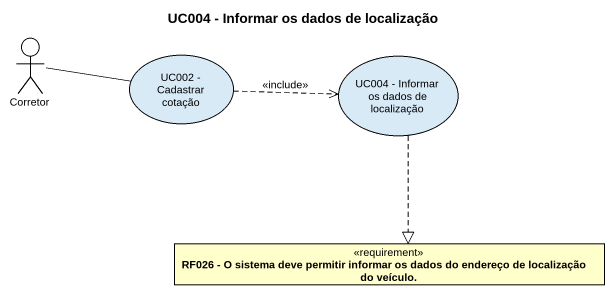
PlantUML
@startuml
title UC004 - Informar os dados de localização
allowmixing
hide circle
hide empty members
actor Corretor
usecase "UC002 - Cadastrar cotação" as UC002_Cadastrar_cotação
usecase "UC004 - Informar os dados de localização" as UC004_Informar_os_dados_de
class "RF026 - O sistema deve permitir informar os dados do endereço de localização do veículo." as RF026_O_sistema_deve <<requirement>>
Corretor -right- UC002_Cadastrar_cotação
UC002_Cadastrar_cotação .right.> UC004_Informar_os_dados_de : <<include>>
UC004_Informar_os_dados_de ..|> RF026_O_sistema_deve
@enduml
